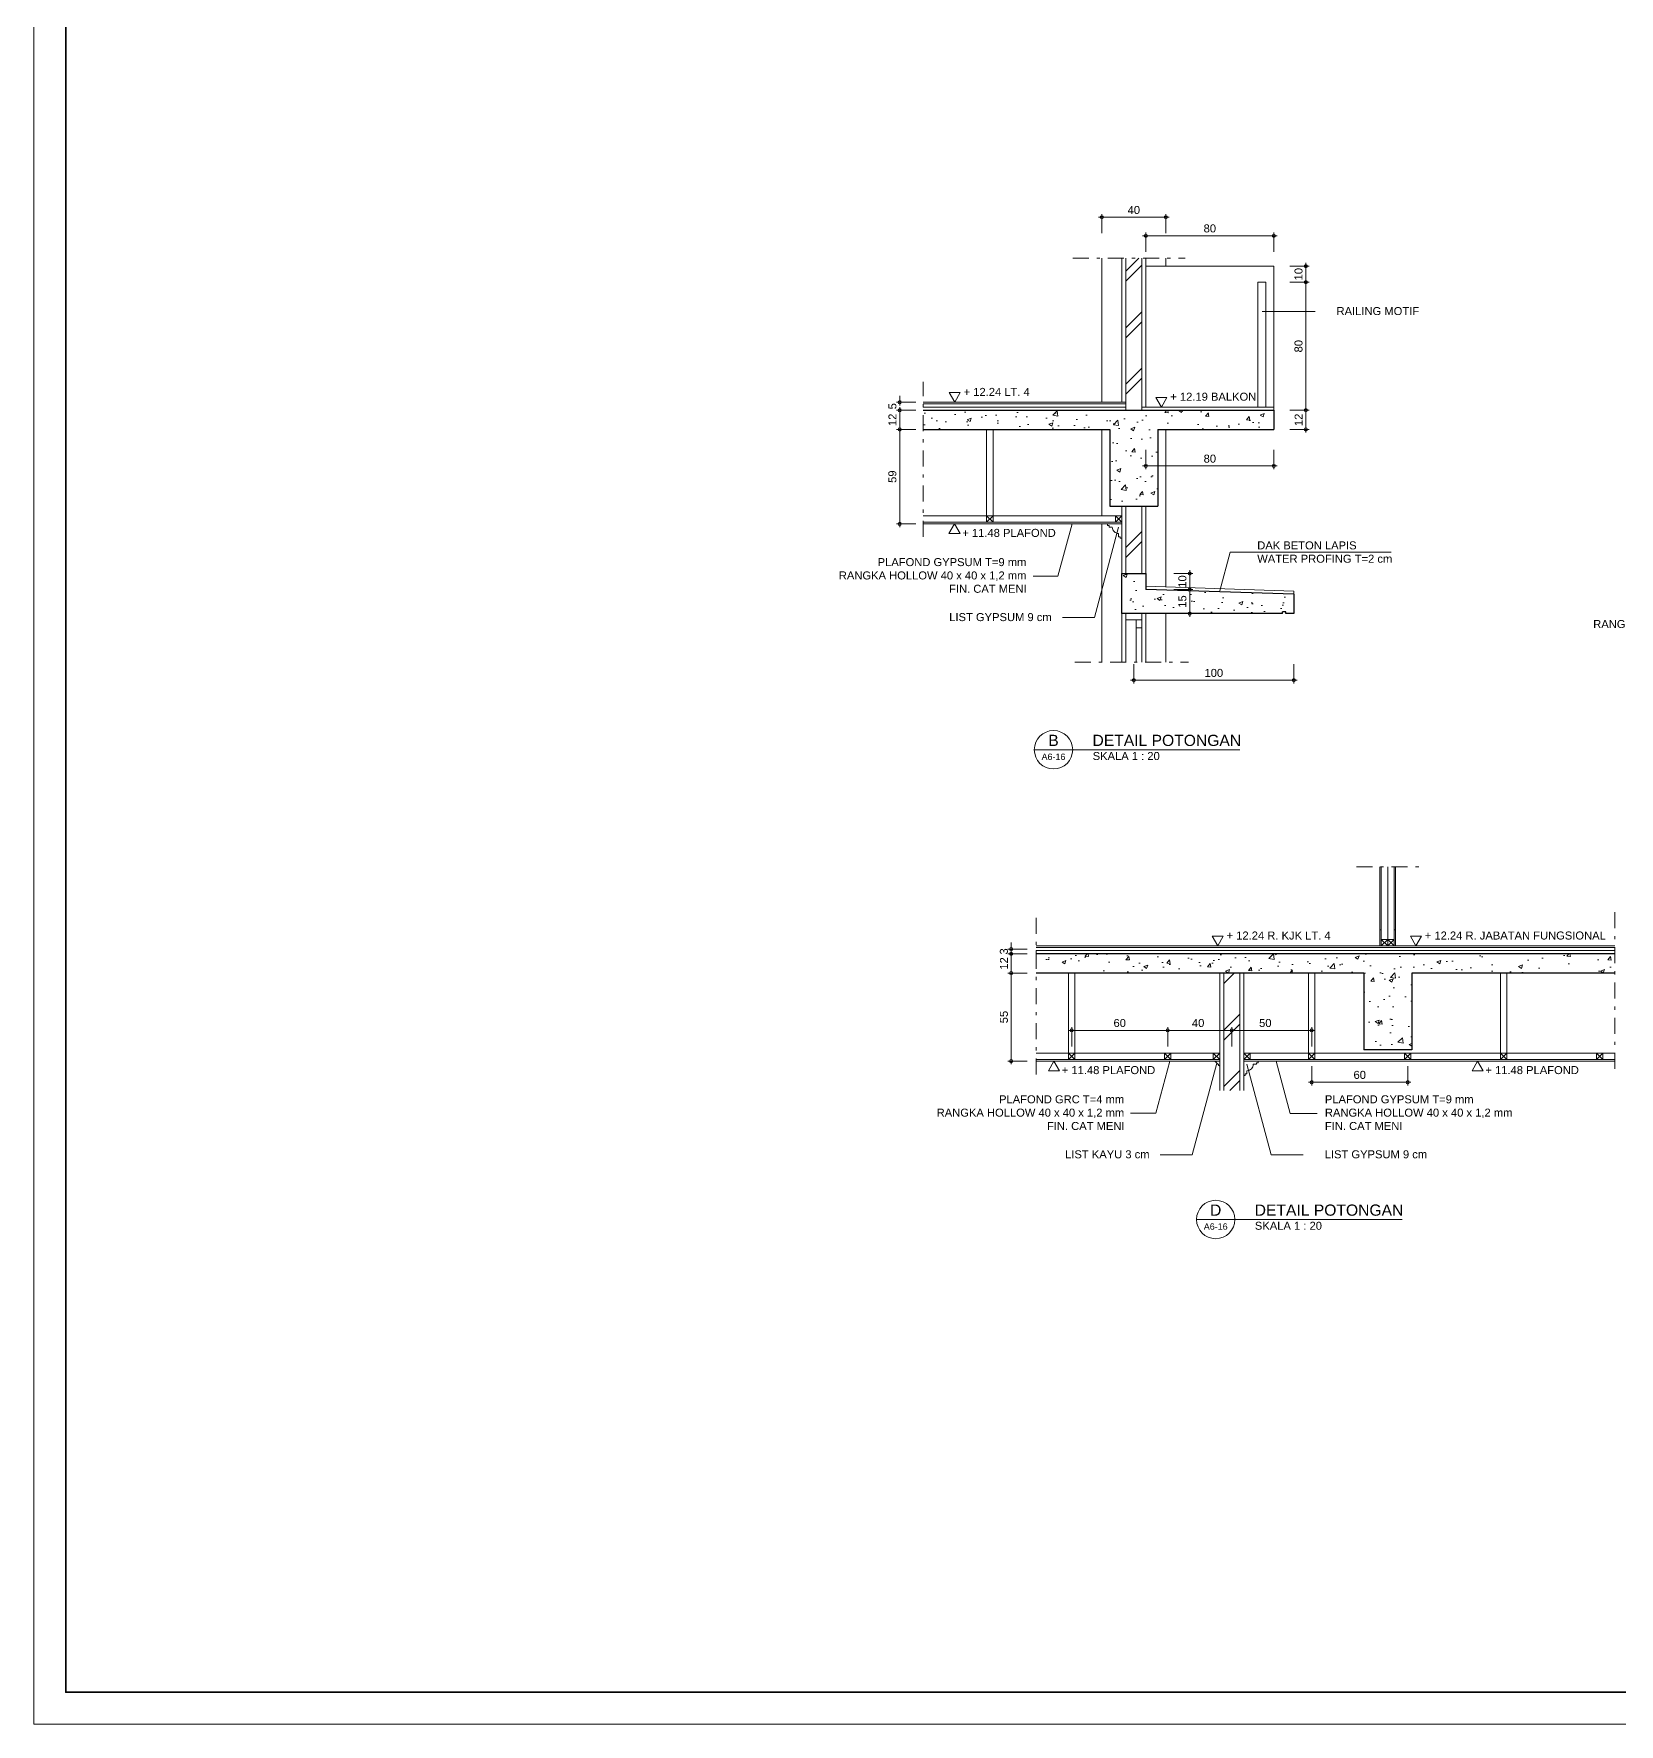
# Model space of a CAD drawing. Header units: millimetres. Extents: x -11 to 1625, y -267 to 180.
# Drawn here: x 561.7 to 611.3, y -72.7 to -19.9 of the extents above; entities that cross this region are included whole.
import ezdxf
from ezdxf.enums import TextEntityAlignment as Align

# ---------------------------------------------------------------- set-up
doc = ezdxf.new("R2010")
doc.units = ezdxf.units.MM
doc.linetypes.add('DASHDOT', pattern=[1, 0.5, -0.25, 0, -0.25])
for name, color, linetype, lineweight in [('ars', 11, 'Continuous', 5), ('blk', 1, 'Continuous', 30), ('GRS KOP', 1, 'Continuous', 35), ('kop', 7, 'Continuous', 20), ('kus', 63, 'Continuous', 15), ('lan', 7, 'Continuous', 15), ('not', 7, 'Continuous', 20), ('PARTISI', 190, 'Continuous', 9), ('pla', 213, 'Continuous', 15), ('tem', 5, 'Continuous', 20), ('u', 6, 'Continuous', 20)]:
    doc.layers.add(name, color=color, linetype=linetype, lineweight=lineweight)
doc.styles.add('BARU', font='complex.shx')
doc.styles.add('S', font='SIMPLEX', dxfattribs={"width": 1.1})
doc.styles.get("Standard").update_dxf_attribs({"font": 'ARIALUNI.TTF'})
doc.linetypes.add('BATTING', pattern='A,0.0001,-0.1,[134,ltypeshp.shx,S=0.1,R=0,X=-0.1,Y=0],-0.2,[134,ltypeshp.shx,S=0.1,R=180,X=0.1,Y=0],-0.1', length=0.4001)
doc.dimstyles.new('SK-20', dxfattribs={"dimtxt": 0.25, "dimasz": 0.1, "dimexe": 0.1, "dimexo": 0, "dimgap": 0.1, "dimtad": 1, "dimdec": 0, "dimlfac": 20, "dimzin": 12, "dimdsep": 46, "dimtxsty": 'Standard', "dimblk": 'BULAT', "dimcen": 0.1, "dimdle": 0.1, "dimclrd": 256, "dimclre": 256, "dimclrt": 256, "dimadec": 0, "dimazin": 3, "dimtfac": 1, "dimtdec": 0, "dimtix": 1, "dimtofl": 0, "dimtmove": 0, "dimatfit": 3, "dimldrblk": 'BULAT', "dimfxl": 0, "dimtolj": 1, "dimtzin": 0, "dimlwd": -1, "dimlwe": -1, "dimarcsym": 0})
pattern_1 = [(50, (266.3997, -102.839), (1.2752927, -0.1115736), [0.13335, -1.46685]), (355, (266.3997, -102.839), (-0.246704, 1.337398), [0.10668, -1.173484]), (100.45144, (266.506, -102.8483), (1.0285887, 1.2258243), [0.11333, -1.2466317]), (46.1842, (266.3997, -102.4834), (1.897553, -0.294296), [0.200025, -2.200275]), (96.63556, (266.5578, -102.508), (1.661829, 1.731983), [0.169995, -1.869949]), (351.18415, (266.3997, -102.4834), (1.661829, 1.731983), [0.16002, -1.760218]), (21, (266.5775, -102.5723), (1.0613007, -0.7158564), [0.13335, -1.46685]), (326, (266.5775, -102.5723), (0.432614, 1.289316), [0.10668, -1.17348]), (71.45144, (266.6659, -102.632), (1.493915, 0.5734594), [0.11333, -1.2466296]), (37.5, (266.3997, -102.83903), (0.0216202, 0.5918853), [0, -1.159256, 0, -1.19126, 0, -1.177925]), (7.5, (266.3997, -102.839), (0.4677376, 0.701264), [0, -0.679196, 0, -1.132586, 0, -0.448945]), (327.5, (266.0032, -102.83903), (0.94913417, -0.0401012), [0, -0.4445, 0, -1.38684, 0, -1.84023]), (317.5, (265.8254, -102.839), (1.0369043, 0.1779854), [0, -0.57785, 0, -0.921004, 0, -1.30683])]

# ---------------------------------------------------------------- blocks, each defined once
blk = doc.blocks.new('kop')
at = {"layer": 'GRS KOP'}
blk.add_lwpolyline([(1, 54), (83, 54), (83, 1), (1, 1)], close=True, dxfattribs=at)
at = {"layer": 'kop', "color": 7}
for p, q in [((0, 55), (0, 0)), ((0, 0), (84, 0))]:
    blk.add_line(p, q, dxfattribs=at)
at = {"layer": 'kop', "style": 'BARU', "flags": 4}
for p, height in [((73.8, 5.4), 0.35), ((80.303, 5.382), 0.25), ((73.8, 4.9), 0.35), ((80.303, 4.882), 0.25), ((73.8, 4.4), 0.35), ((80.303, 4.382), 0.25)]:
    blk.add_attdef('-', p, '', height=height, dxfattribs=at)
at = {"layer": 'kop', "flags": 4}
for tag, p in [('AR-00', (78.057, 2.648)), ('00', (81.238, 2.647))]:
    blk.add_attdef(tag, text='', height=0.35, dxfattribs=at).set_placement(p, align=Align.MIDDLE)
blk = doc.blocks.new('PEILA')
blk.add_lwpolyline([(-0.188, -0.325), (0.188, -0.325), (0, 0)], close=True)
at = {"style": 'S', "width": 1.1, "flags": 4}
blk.add_attdef('CAT', (0.265, -0.289), '', height=0.2, dxfattribs=at)
blk = doc.blocks.new('PEIL')
blk.add_lwpolyline([(-0.188, 0.325), (0.188, 0.325), (0, 0)], close=True)
at = {"style": 'S', "width": 1.1, "flags": 4}
blk.add_attdef('CAT', (0.265, 0.036), '', height=0.2, dxfattribs=at)
blk = doc.blocks.new('Ndtpd')
blk.add_line((0.747, 0), (-0.747, 0))
blk.add_circle((0, 0), 0.747)
at = {"flags": 4}
for tag, height, p in [('NO', 0.5, (0, 0.148)), ('NOLBR', 0.3, (0, -0.398))]:
    blk.add_attdef(tag, text='', height=height, dxfattribs=at).set_placement(p, align=Align.CENTER)
for tag, p, height in [('NDTPD', (1.516, 0.148), 0.5), ('SKALA', (1.523, -0.398), 0.3)]:
    blk.add_attdef(tag, p, '', height=height, dxfattribs=at)
blk = doc.blocks.new('BULAT')
for p, q in [((-1, 0), (1, 0)), ((0, -1), (0, 1))]:
    blk.add_line(p, q)
blk.add_circle((0, 0), 0.5)
blk = doc.blocks.new('*D2789')
at = {"layer": 'Defpoints', "color": 0, "ltscale": 0.15}
for p in [(596.114, -39.628), (596.114, -40.128), (601.114, -39.628)]:
    blk.add_point(p, dxfattribs=at)
at = {"layer": 'u', "ltscale": 0.15}
for p, q in [((596.114, -39.628), (596.114, -40.228)), ((601.014, -40.128), (596.214, -40.128)), ((601.114, -39.628), (601.114, -40.228))]:
    blk.add_line(p, q, dxfattribs=at)
at = {"layer": 'u', "ltscale": 0.15, "xscale": 0.1, "yscale": 0.1, "zscale": 0.1, "rotation": 180}
blk.add_blockref('BULAT', (596.114, -40.128), dxfattribs=at)
at = {"layer": 'u', "ltscale": 0.15, "xscale": 0.1, "yscale": 0.1, "zscale": 0.1}
blk.add_blockref('BULAT', (601.114, -40.128), dxfattribs=at)
at = {"layer": 'u', "ltscale": 0.15, "insert": (598.614, -39.9), "char_height": 0.25, "attachment_point": 5}
blk.add_mtext('\\A1;100', dxfattribs=at)
blk = doc.blocks.new('*D2790')
at = {"layer": 'Defpoints', "color": 0, "ltscale": 0.15}
for p in [(597.36, -36.794), (597.36, -37.294), (597.86, -37.294)]:
    blk.add_point(p, dxfattribs=at)
at = {"layer": 'u', "ltscale": 0.15}
for p, q in [((597.36, -36.794), (597.96, -36.794)), ((597.86, -36.894), (597.86, -37.194)), ((597.36, -37.294), (597.96, -37.294))]:
    blk.add_line(p, q, dxfattribs=at)
at = {"layer": 'u', "ltscale": 0.15, "xscale": 0.1, "yscale": 0.1, "zscale": 0.1}
for p, rotation in [((597.86, -36.794), 90), ((597.86, -37.294), 270)]:
    blk.add_blockref('BULAT', p, dxfattribs=dict(at, rotation=rotation))
at = {"layer": 'u', "ltscale": 0.15, "insert": (597.632, -37.044), "char_height": 0.25, "attachment_point": 5, "rotation": 90}
blk.add_mtext('\\A1;10', dxfattribs=at)
blk = doc.blocks.new('*D2791')
at = {"layer": 'Defpoints', "color": 0, "ltscale": 0.15}
for p in [(597.36, -37.294), (597.36, -38.044), (597.86, -38.044)]:
    blk.add_point(p, dxfattribs=at)
at = {"layer": 'u', "ltscale": 0.15}
for p, q in [((597.36, -37.294), (597.96, -37.294)), ((597.86, -37.394), (597.86, -37.944)), ((597.36, -38.044), (597.96, -38.044))]:
    blk.add_line(p, q, dxfattribs=at)
at = {"layer": 'u', "ltscale": 0.15, "xscale": 0.1, "yscale": 0.1, "zscale": 0.1}
for p, rotation in [((597.86, -37.294), 90), ((597.86, -38.044), 270)]:
    blk.add_blockref('BULAT', p, dxfattribs=dict(at, rotation=rotation))
at = {"layer": 'u', "ltscale": 0.15, "insert": (597.632, -37.669), "char_height": 0.25, "attachment_point": 5, "rotation": 90}
blk.add_mtext('\\A1;15', dxfattribs=at)
blk = doc.blocks.new('*D2792')
at = {"layer": 'Defpoints', "color": 0, "ltscale": 0.15}
for p in [(600.989, -31.694), (600.989, -32.294), (601.489, -32.294)]:
    blk.add_point(p, dxfattribs=at)
at = {"layer": 'u', "ltscale": 0.15}
for p, q in [((600.989, -31.694), (601.589, -31.694)), ((601.489, -31.794), (601.489, -32.194)), ((600.989, -32.294), (601.589, -32.294))]:
    blk.add_line(p, q, dxfattribs=at)
at = {"layer": 'u', "ltscale": 0.15, "xscale": 0.1, "yscale": 0.1, "zscale": 0.1}
for p, rotation in [((601.489, -31.694), 90), ((601.489, -32.294), 270)]:
    blk.add_blockref('BULAT', p, dxfattribs=dict(at, rotation=rotation))
at = {"layer": 'u', "ltscale": 0.15, "insert": (601.264, -31.994), "char_height": 0.25, "attachment_point": 5, "rotation": 90}
blk.add_mtext('\\A1;12', dxfattribs=at)
blk = doc.blocks.new('*D2793')
at = {"layer": 'Defpoints', "color": 0, "ltscale": 0.15}
for p in [(600.989, -27.694), (600.989, -31.694), (601.489, -31.694)]:
    blk.add_point(p, dxfattribs=at)
at = {"layer": 'u', "ltscale": 0.15}
for p, q in [((600.989, -27.694), (601.589, -27.694)), ((601.489, -27.794), (601.489, -31.594)), ((600.989, -31.694), (601.589, -31.694))]:
    blk.add_line(p, q, dxfattribs=at)
at = {"layer": 'u', "ltscale": 0.15, "xscale": 0.1, "yscale": 0.1, "zscale": 0.1}
for p, rotation in [((601.489, -27.694), 90), ((601.489, -31.694), 270)]:
    blk.add_blockref('BULAT', p, dxfattribs=dict(at, rotation=rotation))
at = {"layer": 'u', "ltscale": 0.15, "insert": (601.261, -29.694), "char_height": 0.25, "attachment_point": 5, "rotation": 90}
blk.add_mtext('\\A1;80', dxfattribs=at)
blk = doc.blocks.new('*D2794')
at = {"layer": 'Defpoints', "color": 0, "ltscale": 0.15}
for p in [(600.989, -27.194), (600.989, -27.694), (601.489, -27.694)]:
    blk.add_point(p, dxfattribs=at)
at = {"layer": 'u', "ltscale": 0.15}
for p, q in [((600.989, -27.194), (601.589, -27.194)), ((601.489, -27.294), (601.489, -27.594)), ((600.989, -27.694), (601.589, -27.694))]:
    blk.add_line(p, q, dxfattribs=at)
at = {"layer": 'u', "ltscale": 0.15, "xscale": 0.1, "yscale": 0.1, "zscale": 0.1}
for p, rotation in [((601.489, -27.194), 90), ((601.489, -27.694), 270)]:
    blk.add_blockref('BULAT', p, dxfattribs=dict(at, rotation=rotation))
at = {"layer": 'u', "ltscale": 0.15, "insert": (601.261, -27.444), "char_height": 0.25, "attachment_point": 5, "rotation": 90}
blk.add_mtext('\\A1;10', dxfattribs=at)
blk = doc.blocks.new('*D2795')
at = {"layer": 'Defpoints', "color": 0, "ltscale": 0.15}
for p in [(596.489, -26.244), (596.489, -26.744), (600.489, -26.744)]:
    blk.add_point(p, dxfattribs=at)
at = {"layer": 'u', "ltscale": 0.15}
for p, q in [((596.489, -26.744), (596.489, -26.144)), ((600.389, -26.244), (596.589, -26.244)), ((600.489, -26.744), (600.489, -26.144))]:
    blk.add_line(p, q, dxfattribs=at)
at = {"layer": 'u', "ltscale": 0.15, "xscale": 0.1, "yscale": 0.1, "zscale": 0.1, "rotation": 180}
blk.add_blockref('BULAT', (596.489, -26.244), dxfattribs=at)
at = {"layer": 'u', "ltscale": 0.15, "xscale": 0.1, "yscale": 0.1, "zscale": 0.1}
blk.add_blockref('BULAT', (600.489, -26.244), dxfattribs=at)
at = {"layer": 'u', "ltscale": 0.15, "insert": (598.489, -26.016), "char_height": 0.25, "attachment_point": 5}
blk.add_mtext('\\A1;80', dxfattribs=at)
blk = doc.blocks.new('*D2796')
at = {"layer": 'Defpoints', "color": 0, "ltscale": 0.15}
for p in [(597.114, -25.668), (595.114, -26.168), (597.114, -26.168)]:
    blk.add_point(p, dxfattribs=at)
at = {"layer": 'u', "ltscale": 0.15}
for p, q in [((595.114, -26.168), (595.114, -25.568)), ((595.214, -25.668), (597.014, -25.668)), ((597.114, -26.168), (597.114, -25.568))]:
    blk.add_line(p, q, dxfattribs=at)
at = {"layer": 'u', "ltscale": 0.15, "xscale": 0.1, "yscale": 0.1, "zscale": 0.1, "rotation": 180}
blk.add_blockref('BULAT', (595.114, -25.668), dxfattribs=at)
at = {"layer": 'u', "ltscale": 0.15, "xscale": 0.1, "yscale": 0.1, "zscale": 0.1}
blk.add_blockref('BULAT', (597.114, -25.668), dxfattribs=at)
at = {"layer": 'u', "ltscale": 0.15, "insert": (596.114, -25.441), "char_height": 0.25, "attachment_point": 5}
blk.add_mtext('\\A1;40', dxfattribs=at)
blk = doc.blocks.new('*D2797')
at = {"layer": 'Defpoints', "color": 0, "ltscale": 0.15}
for p in [(596.489, -32.935), (600.489, -32.935), (596.489, -33.435)]:
    blk.add_point(p, dxfattribs=at)
at = {"layer": 'u', "ltscale": 0.15}
for p, q in [((596.489, -32.935), (596.489, -33.535)), ((600.489, -32.935), (600.489, -33.535)), ((600.389, -33.435), (596.589, -33.435))]:
    blk.add_line(p, q, dxfattribs=at)
at = {"layer": 'u', "ltscale": 0.15, "xscale": 0.1, "yscale": 0.1, "zscale": 0.1, "rotation": 180}
blk.add_blockref('BULAT', (596.489, -33.435), dxfattribs=at)
at = {"layer": 'u', "ltscale": 0.15, "xscale": 0.1, "yscale": 0.1, "zscale": 0.1}
blk.add_blockref('BULAT', (600.489, -33.435), dxfattribs=at)
at = {"layer": 'u', "ltscale": 0.15, "insert": (598.489, -33.207), "char_height": 0.25, "attachment_point": 5}
blk.add_mtext('\\A1;80', dxfattribs=at)
blk = doc.blocks.new('*D2798')
at = {"layer": 'Defpoints', "color": 0, "ltscale": 0.15}
for p in [(589.298, -31.444), (588.798, -31.694), (589.298, -31.694)]:
    blk.add_point(p, dxfattribs=at)
at = {"layer": 'u', "ltscale": 0.15}
for p, q in [((589.298, -31.444), (588.698, -31.444)), ((588.798, -31.344), (588.798, -31.244)), ((589.298, -31.694), (588.698, -31.694)), ((588.798, -31.794), (588.798, -31.894))]:
    blk.add_line(p, q, dxfattribs=at)
at = {"layer": 'u', "ltscale": 0.15, "xscale": 0.1, "yscale": 0.1, "zscale": 0.1}
for p, rotation in [((588.798, -31.444), 270), ((588.798, -31.694), 90)]:
    blk.add_blockref('BULAT', p, dxfattribs=dict(at, rotation=rotation))
at = {"layer": 'u', "ltscale": 0.15, "insert": (588.571, -31.569), "char_height": 0.25, "attachment_point": 5, "rotation": 90}
blk.add_mtext('\\A1;5', dxfattribs=at)
blk = doc.blocks.new('*D2799')
at = {"layer": 'Defpoints', "color": 0, "ltscale": 0.15}
for p in [(589.298, -31.694), (588.798, -32.294), (589.298, -32.294)]:
    blk.add_point(p, dxfattribs=at)
at = {"layer": 'u', "ltscale": 0.15}
for p, q in [((589.298, -31.694), (588.698, -31.694)), ((588.798, -31.794), (588.798, -32.194)), ((589.298, -32.294), (588.698, -32.294))]:
    blk.add_line(p, q, dxfattribs=at)
at = {"layer": 'u', "ltscale": 0.15, "xscale": 0.1, "yscale": 0.1, "zscale": 0.1}
for p, rotation in [((588.798, -31.694), 90), ((588.798, -32.294), 270)]:
    blk.add_blockref('BULAT', p, dxfattribs=dict(at, rotation=rotation))
at = {"layer": 'u', "ltscale": 0.15, "insert": (588.572, -31.994), "char_height": 0.25, "attachment_point": 5, "rotation": 90}
blk.add_mtext('\\A1;12', dxfattribs=at)
blk = doc.blocks.new('*D2810')
at = {"layer": 'Defpoints', "color": 0, "ltscale": 0.15}
for p in [(589.298, -32.294), (588.798, -35.244), (589.298, -35.244)]:
    blk.add_point(p, dxfattribs=at)
at = {"layer": 'u', "ltscale": 0.15}
for p, q in [((589.298, -32.294), (588.698, -32.294)), ((588.798, -32.394), (588.798, -35.144)), ((589.298, -35.244), (588.698, -35.244))]:
    blk.add_line(p, q, dxfattribs=at)
at = {"layer": 'u', "ltscale": 0.15, "xscale": 0.1, "yscale": 0.1, "zscale": 0.1}
for p, rotation in [((588.798, -32.294), 90), ((588.798, -35.244), 270)]:
    blk.add_blockref('BULAT', p, dxfattribs=dict(at, rotation=rotation))
at = {"layer": 'u', "ltscale": 0.15, "insert": (588.57, -33.769), "char_height": 0.25, "attachment_point": 5, "rotation": 90}
blk.add_mtext('\\A1;59', dxfattribs=at)
blk = doc.blocks.new('*D2878')
at = {"layer": 'Defpoints', "color": 0, "ltscale": 0.15}
for p in [(597.173, -51.063), (597.173, -51.563), (599.173, -51.563)]:
    blk.add_point(p, dxfattribs=at)
at = {"layer": 'u', "ltscale": 0.15}
for p, q in [((597.173, -51.563), (597.173, -50.963)), ((599.073, -51.063), (597.273, -51.063)), ((599.173, -51.563), (599.173, -50.963))]:
    blk.add_line(p, q, dxfattribs=at)
at = {"layer": 'u', "ltscale": 0.15, "xscale": 0.1, "yscale": 0.1, "zscale": 0.1, "rotation": 180}
blk.add_blockref('BULAT', (597.173, -51.063), dxfattribs=at)
at = {"layer": 'u', "ltscale": 0.15, "xscale": 0.1, "yscale": 0.1, "zscale": 0.1}
blk.add_blockref('BULAT', (599.173, -51.063), dxfattribs=at)
at = {"layer": 'u', "ltscale": 0.15, "insert": (598.123, -50.835), "char_height": 0.25, "attachment_point": 5}
blk.add_mtext('\\A1;40', dxfattribs=at)
blk = doc.blocks.new('*D2879')
at = {"layer": 'Defpoints', "color": 0, "ltscale": 0.15}
for p in [(594.173, -51.063), (594.173, -51.563), (597.173, -51.563)]:
    blk.add_point(p, dxfattribs=at)
at = {"layer": 'u', "ltscale": 0.15}
for p, q in [((594.173, -51.563), (594.173, -50.963)), ((597.073, -51.063), (594.273, -51.063)), ((597.173, -51.563), (597.173, -50.963))]:
    blk.add_line(p, q, dxfattribs=at)
at = {"layer": 'u', "ltscale": 0.15, "xscale": 0.1, "yscale": 0.1, "zscale": 0.1, "rotation": 180}
blk.add_blockref('BULAT', (594.173, -51.063), dxfattribs=at)
at = {"layer": 'u', "ltscale": 0.15, "xscale": 0.1, "yscale": 0.1, "zscale": 0.1}
blk.add_blockref('BULAT', (597.173, -51.063), dxfattribs=at)
at = {"layer": 'u', "ltscale": 0.15, "insert": (595.673, -50.835), "char_height": 0.25, "attachment_point": 5}
blk.add_mtext('\\A1;60', dxfattribs=at)
blk = doc.blocks.new('*D2880')
at = {"layer": 'Defpoints', "color": 0, "ltscale": 0.15}
for p in [(592.781, -48.523), (592.281, -48.673), (592.781, -48.673)]:
    blk.add_point(p, dxfattribs=at)
at = {"layer": 'u', "ltscale": 0.15}
for p, q in [((592.781, -48.523), (592.181, -48.523)), ((592.281, -48.423), (592.281, -48.323)), ((592.781, -48.673), (592.181, -48.673)), ((592.281, -48.773), (592.281, -48.873))]:
    blk.add_line(p, q, dxfattribs=at)
at = {"layer": 'u', "ltscale": 0.15, "xscale": 0.1, "yscale": 0.1, "zscale": 0.1}
for p, rotation in [((592.281, -48.523), 270), ((592.281, -48.673), 90)]:
    blk.add_blockref('BULAT', p, dxfattribs=dict(at, rotation=rotation))
at = {"layer": 'u', "ltscale": 0.15, "insert": (592.053, -48.598), "char_height": 0.25, "attachment_point": 5, "rotation": 90}
blk.add_mtext('\\A1;3', dxfattribs=at)
blk = doc.blocks.new('*D2881')
at = {"layer": 'Defpoints', "color": 0, "ltscale": 0.15}
for p in [(592.781, -48.673), (592.281, -49.273), (592.781, -49.273)]:
    blk.add_point(p, dxfattribs=at)
at = {"layer": 'u', "ltscale": 0.15}
for p, q in [((592.781, -48.673), (592.181, -48.673)), ((592.281, -48.773), (592.281, -49.173)), ((592.781, -49.273), (592.181, -49.273))]:
    blk.add_line(p, q, dxfattribs=at)
at = {"layer": 'u', "ltscale": 0.15, "xscale": 0.1, "yscale": 0.1, "zscale": 0.1}
for p, rotation in [((592.281, -48.673), 90), ((592.281, -49.273), 270)]:
    blk.add_blockref('BULAT', p, dxfattribs=dict(at, rotation=rotation))
at = {"layer": 'u', "ltscale": 0.15, "insert": (592.055, -48.973), "char_height": 0.25, "attachment_point": 5, "rotation": 90}
blk.add_mtext('\\A1;12', dxfattribs=at)
blk = doc.blocks.new('*D2882')
at = {"layer": 'Defpoints', "color": 0, "ltscale": 0.15}
for p in [(592.781, -49.273), (592.281, -52.023), (592.781, -52.023)]:
    blk.add_point(p, dxfattribs=at)
at = {"layer": 'u', "ltscale": 0.15}
for p, q in [((592.781, -49.273), (592.181, -49.273)), ((592.281, -49.373), (592.281, -51.923)), ((592.781, -52.023), (592.181, -52.023))]:
    blk.add_line(p, q, dxfattribs=at)
at = {"layer": 'u', "ltscale": 0.15, "xscale": 0.1, "yscale": 0.1, "zscale": 0.1}
for p, rotation in [((592.281, -49.273), 90), ((592.281, -52.023), 270)]:
    blk.add_blockref('BULAT', p, dxfattribs=dict(at, rotation=rotation))
at = {"layer": 'u', "ltscale": 0.15, "insert": (592.054, -50.648), "char_height": 0.25, "attachment_point": 5, "rotation": 90}
blk.add_mtext('\\A1;55', dxfattribs=at)
blk = doc.blocks.new('*D2886')
at = {"layer": 'Defpoints', "color": 0, "ltscale": 0.15}
for p in [(601.673, -51.063), (599.173, -51.563), (601.673, -51.563)]:
    blk.add_point(p, dxfattribs=at)
at = {"layer": 'u', "ltscale": 0.15}
for p, q in [((599.173, -51.563), (599.173, -50.963)), ((599.273, -51.063), (601.573, -51.063)), ((601.673, -51.563), (601.673, -50.963))]:
    blk.add_line(p, q, dxfattribs=at)
at = {"layer": 'u', "ltscale": 0.15, "xscale": 0.1, "yscale": 0.1, "zscale": 0.1, "rotation": 180}
blk.add_blockref('BULAT', (599.173, -51.063), dxfattribs=at)
at = {"layer": 'u', "ltscale": 0.15, "xscale": 0.1, "yscale": 0.1, "zscale": 0.1}
blk.add_blockref('BULAT', (601.673, -51.063), dxfattribs=at)
at = {"layer": 'u', "ltscale": 0.15, "insert": (600.223, -50.835), "char_height": 0.25, "attachment_point": 5}
blk.add_mtext('\\A1;50', dxfattribs=at)
blk = doc.blocks.new('*D2887')
at = {"layer": 'Defpoints', "color": 0, "ltscale": 0.15}
for p in [(601.673, -52.184), (604.673, -52.184), (601.673, -52.684)]:
    blk.add_point(p, dxfattribs=at)
at = {"layer": 'u', "ltscale": 0.15}
for p, q in [((601.673, -52.184), (601.673, -52.784)), ((604.673, -52.184), (604.673, -52.784)), ((604.573, -52.684), (601.773, -52.684))]:
    blk.add_line(p, q, dxfattribs=at)
at = {"layer": 'u', "ltscale": 0.15, "xscale": 0.1, "yscale": 0.1, "zscale": 0.1, "rotation": 180}
blk.add_blockref('BULAT', (601.673, -52.684), dxfattribs=at)
at = {"layer": 'u', "ltscale": 0.15, "xscale": 0.1, "yscale": 0.1, "zscale": 0.1}
blk.add_blockref('BULAT', (604.673, -52.684), dxfattribs=at)
at = {"layer": 'u', "ltscale": 0.15, "insert": (603.173, -52.456), "char_height": 0.25, "attachment_point": 5}
blk.add_mtext('\\A1;60', dxfattribs=at)

msp = doc.modelspace()

# ---------------------------------------------------------------- hatches: boundary and pattern name
at = {"layer": 'ars'}
h = msp.add_hatch(dxfattribs=at)
h.set_pattern_fill('TEMBOK', color=256, scale=1.25)
h.set_pattern_definition([(45, (526.1353, -289.764), (-0.8838835, 0.8838835), []), (45, (526.4478, -289.764), (-0.8838835, 0.8838835), [])])
edge = h.paths.add_edge_path()
edge.add_line((596.364226, -26.9436101), (596.364226, -31.6935831))
edge.add_line((596.364226, -31.6935831), (595.864226, -31.6935831))
edge.add_line((595.864226, -31.6935831), (595.864226, -26.9436101))
h = msp.add_hatch(dxfattribs=at)
h.set_pattern_fill('TEMBOK', color=256, scale=1.25)
h.set_pattern_definition([(45, (526.1353, -294.864), (-0.8838835, 0.8838835), []), (45, (526.4478, -294.864), (-0.8838835, 0.8838835), [])])
h.paths.add_polyline_path([(596.364226, -34.6935831), (595.864226, -34.6935831), (595.864226, -36.7935831), (596.364226, -36.7935831)])
h = msp.add_hatch(dxfattribs=at)
h.set_pattern_fill('TEMBOK', color=256, scale=1.25)
h.set_pattern_definition([(45, (529.194, -313.4685), (-0.8838835, 0.8838835), []), (45, (529.5065, -313.4685), (-0.8838835, 0.8838835), [])])
h.paths.add_polyline_path([(599.4228871, -49.2734358), (598.9228871, -49.2734358), (598.9228871, -52.9397128), (599.4228871, -52.9397128)])
at = {"layer": 'lan'}
h = msp.add_hatch(dxfattribs=at)
h.set_pattern_fill('AR-CONC', color=256, scale=0.007)
h.set_pattern_definition(pattern_1)
h.paths.add_polyline_path([(596.864226, -32.2935831), (600.489226, -32.2935831), (600.489226, -31.6935831), (589.5308927, -31.6935831), (589.5308927, -32.2935831), (595.364226, -32.2935831), (595.364226, -34.6935831), (596.864226, -34.6935831)])
h = msp.add_hatch(dxfattribs=at)
h.set_pattern_fill('AR-CONC', color=256, scale=0.007)
h.set_pattern_definition(pattern_1)
h.paths.add_polyline_path([(596.489226, -37.2935831), (596.489226, -36.7935831), (595.739226, -36.7935831), (595.739226, -38.0435831), (601.114226, -38.0435831), (601.114226, -37.4435831)])
h.paths.add_polyline_path([(597.8915655, -37.9373416), (597.8915655, -37.4238696), (597.3763882, -37.4238696), (597.3763882, -37.9373416)], flags=24)
h = msp.add_hatch(dxfattribs=at)
h.set_pattern_fill('AR-CONC', color=256, scale=0.007)
h.set_pattern_definition([(50, (272.4244, -145.5617), (1.2752927, -0.1115736), [0.13335, -1.46685]), (355, (272.4244, -145.5617), (-0.246704, 1.337398), [0.10668, -1.173484]), (100.45144, (272.5307, -145.571), (1.0285887, 1.2258243), [0.11333, -1.2466317]), (46.1842, (272.4244, -145.2061), (1.897553, -0.294296), [0.200025, -2.200275]), (96.63556, (272.5826, -145.2306), (1.661829, 1.731983), [0.169995, -1.869949]), (351.18415, (272.4244, -145.2061), (1.661829, 1.731983), [0.16002, -1.760218]), (21, (272.6022, -145.295), (1.0613007, -0.7158564), [0.13335, -1.46685]), (326, (272.6022, -145.295), (0.432614, 1.289316), [0.10668, -1.17348]), (71.45144, (272.6907, -145.3547), (1.493915, 0.5734594), [0.11333, -1.2466296]), (37.5, (272.42442, -145.5617), (0.0216202, 0.5918853), [0, -1.159256, 0, -1.19126, 0, -1.177925]), (7.5, (272.4244, -145.5617), (0.4677376, 0.701264), [0, -0.679196, 0, -1.132586, 0, -0.448945]), (327.5, (272.02793, -145.5617), (0.94913417, -0.0401012), [0, -0.4445, 0, -1.38684, 0, -1.84023]), (317.5, (271.8501, -145.5617), (1.0369043, 0.1779854), [0, -0.57785, 0, -0.921004, 0, -1.30683])])
h.paths.add_polyline_path([(611.1412999, -49.2734358), (611.1412999, -48.6734358), (593.0615619, -48.6734358), (593.0615619, -49.2734358), (603.2978871, -49.2734358), (603.2978871, -51.6734358), (604.7978871, -51.6734358), (604.7978871, -49.2734358)])

# ---------------------------------------------------------------- linework, layer by layer
at = {"layer": 'ars'}
for p, q in [((589.5308927, -31.4435831), (595.864226, -31.4435831)), ((589.5308927, -31.4935831), (595.864226, -31.4935831)), ((596.364226, -31.5935831), (600.489226, -31.5935831)), ((600.489226, -31.6935831), (600.489226, -31.5935831)), ((589.5308927, -35.2435831), (595.739226, -35.2435831)), ((591.514226, -34.9935831), (591.714226, -35.1935831)), ((591.514226, -35.1935831), (591.714226, -34.9935831)), ((595.539226, -34.9935831), (595.739226, -35.1935831)), ((595.539226, -35.1935831), (595.739226, -34.9935831)), ((601.114226, -37.3435305), (596.489226, -37.1935305)), ((601.114226, -37.4435831), (601.114226, -37.3435305)), ((603.8028871, -45.9529879), (603.8028871, -48.4234358)), ((604.2928871, -45.9529879), (604.2928871, -48.4234358)), ((603.8028871, -47.9234358), (603.8478871, -47.9234358)), ((604.2478871, -47.9234358), (604.2928871, -47.9234358)), ((611.1412999, -48.4234358), (593.0615619, -48.4234358)), ((611.1412999, -48.4734358), (593.0615619, -48.4734358)), ((603.8478871, -48.4234358), (604.0478871, -48.2234358)), ((603.8478871, -48.2234358), (604.0478871, -48.4234358)), ((604.2478871, -48.4234358), (604.0478871, -48.2234358)), ((604.2478871, -48.2234358), (604.0478871, -48.4234358)), ((611.1412999, -48.6734358), (599.4228871, -48.6734358)), ((593.0615619, -52.0234358), (598.7978871, -52.0234358)), ((594.2728871, -51.9734358), (594.0728871, -51.7734358)), ((594.2728871, -51.7734358), (594.0728871, -51.9734358)), ((597.2728871, -51.9734358), (597.0728871, -51.7734358)), ((597.2728871, -51.7734358), (597.0728871, -51.9734358)), ((598.7978871, -51.9734358), (598.5978871, -51.7734358)), ((598.7978871, -51.7734358), (598.5978871, -51.9734358)), ((599.5478871, -51.9734358), (599.7478871, -51.7734358)), ((599.5478871, -51.7734358), (599.7478871, -51.9734358)), ((611.1412999, -52.0234358), (599.5478871, -52.0234358)), ((601.7728871, -51.9734358), (601.5728871, -51.7734358)), ((601.7728871, -51.7734358), (601.5728871, -51.9734358)), ((604.7728871, -51.9734358), (604.5728871, -51.7734358)), ((604.7728871, -51.7734358), (604.5728871, -51.9734358)), ((607.7728871, -51.9734358), (607.5728871, -51.7734358)), ((607.7728871, -51.7734358), (607.5728871, -51.9734358)), ((610.7728871, -51.9734358), (610.5728871, -51.7734358)), ((610.7728871, -51.7734358), (610.5728871, -51.9734358))]:
    msp.add_line(p, q, dxfattribs=at)
at = {"layer": 'ars', "linetype": 'BATTING', "ltscale": 0.25}
for p, q in [((589.5308927, -31.5935831), (595.864226, -31.5935831)), ((611.1412999, -48.5734358), (593.0615619, -48.5734358))]:
    msp.add_line(p, q, dxfattribs=at)
at = {"layer": 'ars'}
for points in [[(596.364226, -26.9436101), (596.364226, -31.6935831), (595.864226, -31.6935831), (595.864226, -26.9436101)], [(598.9228871, -52.9397128), (598.9228871, -49.2734358), (599.4228871, -49.2734358), (599.4228871, -52.9397128)]]:
    msp.add_lwpolyline(points, dxfattribs=at)
msp.add_lwpolyline([(595.864226, -36.7935831), (595.864226, -34.6935831), (596.364226, -34.6935831), (596.364226, -36.7935831)], close=True, dxfattribs=at)
at = {"layer": 'blk'}
for p, q in [((589.5308927, -31.6935831), (600.489226, -31.6935831)), ((600.489226, -31.6935831), (600.489226, -32.2935831)), ((589.5308927, -32.2935831), (595.364226, -32.2935831)), ((595.364226, -32.2935831), (595.364226, -34.6935831)), ((596.864226, -32.2935831), (596.864226, -34.6935831)), ((596.864226, -32.2935831), (600.489226, -32.2935831)), ((595.364226, -34.6935831), (596.864226, -34.6935831)), ((595.739226, -38.0435831), (595.739226, -36.7935831)), ((595.739226, -36.7935831), (596.489226, -36.7935831)), ((596.489226, -36.7935831), (596.489226, -37.2935831)), ((601.114226, -37.4435831), (596.489226, -37.2935831)), ((601.114226, -37.4435831), (601.114226, -38.0435831)), ((600.864226, -37.9935831), (600.764226, -37.9935831)), ((600.764226, -38.0435831), (600.764226, -37.9935831)), ((600.864226, -38.0435831), (600.864226, -37.9935831)), ((600.764226, -38.0435831), (595.739226, -38.0435831)), ((601.114226, -38.0435831), (600.864226, -38.0435831)), ((611.1412999, -48.6734358), (593.0615619, -48.6734358)), ((603.2978871, -49.2734358), (593.0615619, -49.2734358)), ((603.2978871, -49.2734358), (603.2978871, -51.6734358)), ((611.1412999, -49.2734358), (604.7978871, -49.2734358)), ((604.7978871, -49.2734358), (604.7978871, -51.6734358)), ((604.7978871, -51.6734358), (603.2978871, -51.6734358))]:
    msp.add_line(p, q, dxfattribs=at)
at = {"layer": 'kus'}
for p, q in [((595.864226, -38.0435831), (595.864226, -39.5633824)), ((596.364226, -38.2435831), (595.864226, -38.2435831)), ((596.189226, -38.2435831), (596.189226, -39.5633824)), ((596.189226, -38.4935831), (596.364226, -38.4935831)), ((596.364226, -38.0435831), (596.364226, -39.5633824))]:
    msp.add_line(p, q, dxfattribs=at)
at = {"layer": 'lan'}
for p, q in [((600.489226, -27.1935831), (596.489226, -27.1935831)), ((600.489226, -27.1935831), (600.489226, -31.5935831)), ((599.989226, -27.6935831), (599.989226, -31.5935831)), ((600.239226, -27.6935831), (599.989226, -27.6935831)), ((600.239226, -27.6935831), (600.239226, -31.5935831)), ((595.739226, -38.0435831), (595.739226, -39.5633824)), ((596.489226, -39.5633824), (596.489226, -38.0435831))]:
    msp.add_line(p, q, dxfattribs=at)
for points in [[(595.339226, -35.3435831), (595.339226, -35.2935831), (595.289226, -35.2935831), (595.289226, -35.2435831), (595.739226, -35.2435831), (595.739226, -35.6935831), (595.689226, -35.6935831), (595.689226, -35.6435831), (595.639226, -35.6435831), (595.639226, -35.5435831, -0.4142135624), (595.439226, -35.3435831)], [(598.6645537, -52.0567692), (598.6645537, -52.0401025), (598.6478871, -52.0401025), (598.6478871, -52.0234358), (598.7978871, -52.0234358), (598.7978871, -52.1734358), (598.7812204, -52.1734358), (598.7812204, -52.1567692), (598.7645537, -52.1567692), (598.7645537, -52.1234358, -0.4142135624), (598.6978871, -52.0567692)], [(599.9478871, -52.1234358), (599.9478871, -52.0734358), (599.9978871, -52.0734358), (599.9978871, -52.0234358), (599.5478871, -52.0234358), (599.5478871, -52.4734358), (599.5978871, -52.4734358), (599.5978871, -52.4234358), (599.6478871, -52.4234358), (599.6478871, -52.3234358, 0.4142135624), (599.8478871, -52.1234358)]]:
    msp.add_lwpolyline(points, format="xyb", close=True, dxfattribs=at)
at = {"layer": 'not', "linetype": 'DASHDOT'}
for p, q in [((594.2058625, -26.9436101), (597.7151972, -26.9436101)), ((589.5308927, -35.6493831), (589.5308927, -30.8115973)), ((594.2731086, -39.5633824), (597.8225737, -39.5633824)), ((603.0678871, -45.9529879), (605.0278871, -45.9529879)), ((593.0615619, -52.4438331), (593.0615619, -47.3565674)), ((611.1412999, -52.2685356), (611.1412999, -47.3565674))]:
    msp.add_line(p, q, dxfattribs=at)
at = {"layer": 'not'}
for p, q in [((601.7770535, -28.612064), (600.1248469, -28.612064)), ((593.7435435, -36.8803599), (594.1821165, -35.2435831)), ((594.8815114, -38.1714128), (595.639226, -35.3435831)), ((599.1240872, -36.1292475), (598.801726, -37.3323156)), ((604.1531607, -36.1292475), (599.1240872, -36.1292475)), ((592.967444, -36.8803599), (593.7435435, -36.8803599)), ((593.8801353, -38.1714128), (594.8815114, -38.1714128)), ((594.2039241, -42.2993708), (599.4309616, -42.2993708)), ((593.0615619, -48.5734358), (593.0615619, -48.6734358)), ((596.803673, -53.654732), (597.2407775, -52.0234358)), ((597.9401724, -54.9512656), (598.7068187, -52.0901025)), ((600.4056018, -54.9512656), (599.6478871, -52.1234358)), ((600.9998356, -53.6565905), (600.5622331, -52.0234358)), ((596.0075509, -53.654732), (596.803673, -53.654732)), ((601.8383513, -53.6565905), (600.9998356, -53.6565905)), ((596.9387964, -54.9512656), (597.9401724, -54.9512656)), ((601.4069778, -54.9512656), (600.4056018, -54.9512656)), ((599.2729367, -56.9719986), (604.4999743, -56.9719986))]:
    msp.add_line(p, q, dxfattribs=at)
at = {"layer": 'PARTISI'}
for p, q in [((603.8478871, -45.9529879), (603.8478871, -48.4234358)), ((604.0478871, -45.9529879), (604.0478871, -48.4234358)), ((604.2478871, -45.9529879), (604.2478871, -48.4234358)), ((603.8478871, -48.2234358), (604.2478871, -48.2234358))]:
    msp.add_line(p, q, dxfattribs=at)
at = {"layer": 'pla'}
for p, q in [((591.514226, -32.2935831), (591.514226, -35.1935831)), ((591.714226, -32.2935831), (591.714226, -35.1935831)), ((589.5308927, -34.9935831), (595.739226, -34.9935831)), ((589.5308927, -35.1935831), (595.739226, -35.1935831)), ((595.539226, -34.9935831), (595.539226, -35.1935831)), ((594.0728871, -49.2734358), (594.0728871, -51.9734358)), ((594.2728871, -49.2734358), (594.2728871, -51.9734358)), ((601.5728871, -49.2734358), (601.5728871, -51.9734358)), ((601.7728871, -49.2734358), (601.7728871, -51.9734358)), ((607.5728871, -49.2734358), (607.5728871, -51.9734358)), ((607.7728871, -49.2734358), (607.7728871, -51.9734358)), ((593.0615619, -51.7734358), (598.7978871, -51.7734358)), ((593.0615619, -51.9734358), (598.7978871, -51.9734358)), ((597.0728871, -51.7734358), (597.0728871, -51.9734358)), ((597.2728871, -51.7734358), (597.2728871, -51.9734358)), ((598.5978871, -51.7734358), (598.5978871, -51.9734358)), ((611.1412999, -51.7734358), (599.5478871, -51.7734358)), ((611.1412999, -51.9734358), (599.5478871, -51.9734358)), ((599.7478871, -51.7734358), (599.7478871, -51.9734358)), ((604.5728871, -51.7734358), (604.5728871, -51.9734358)), ((604.7728871, -51.7734358), (604.7728871, -51.9734358)), ((610.5728871, -51.7734358), (610.5728871, -51.9734358)), ((610.7728871, -51.7734358), (610.7728871, -51.9734358))]:
    msp.add_line(p, q, dxfattribs=at)
at = {"layer": 'tem'}
for p, q in [((595.114226, -26.9436101), (595.114226, -31.4435831)), ((595.739226, -26.9436101), (595.739226, -31.4435831)), ((596.489226, -31.5935831), (596.489226, -26.9436101)), ((597.114226, -26.9436101), (597.114226, -27.1935831)), ((595.114226, -32.2935831), (595.114226, -34.9935831)), ((597.114226, -32.2935831), (597.114226, -37.2138008)), ((595.739226, -34.6935831), (595.739226, -36.7935831)), ((596.489226, -36.7935831), (596.489226, -34.6935831)), ((595.114226, -35.2435831), (595.114226, -39.5633824)), ((597.114226, -38.0435831), (597.114226, -39.5633824)), ((598.7978871, -49.2734358), (598.7978871, -52.9397128)), ((599.5478871, -52.9397128), (599.5478871, -49.2734358))]:
    msp.add_line(p, q, dxfattribs=at)

# ---------------------------------------------------------------- block references
at = {"layer": 'kop'}
msp.add_blockref('kop', (561.7382055, -72.7359174), dxfattribs=at)
at = {"layer": 'not'}
ref = msp.add_blockref('PEIL', (590.5183889, -31.4435831), dxfattribs=dict(at, xscale=0.9237604307034011, yscale=0.9237604307034011, zscale=0.9237604307034011))
ref.add_attrib('CAT', '+ 12.24 LT. 4', (590.7950625, -31.2462772), dxfattribs={"layer": '0', "height": 0.25, "flags": 4})
ref = msp.add_blockref('PEIL', (596.9759568, -31.5935831), dxfattribs=dict(at, xscale=0.9237604307034011, yscale=0.9237604307034011, zscale=0.9237604307034011))
ref.add_attrib('CAT', '+ 12.19 BALKON', (597.2526303, -31.3962772), dxfattribs={"layer": '0', "height": 0.25, "flags": 4})
ref = msp.add_blockref('PEILA', (590.5104498, -35.2435831), dxfattribs=dict(at, xscale=0.9237604307034011, yscale=0.9237604307034011, zscale=0.9237604307034011))
ref.add_attrib('CAT', '+ 11.48 PLAFOND', (590.7537952, -35.6501349), dxfattribs={"layer": '0', "height": 0.25, "flags": 4})
ref = msp.add_blockref('Ndtpd', (593.6039241, -42.2993708), dxfattribs=dict(at, xscale=0.803212851405533, yscale=0.803212851405533, zscale=0.803212851405533))
ref.add_attrib('NO', 'B', dxfattribs={"layer": '0', "height": 0.35, "flags": 4}).set_placement((593.6035969, -42.1808449), align=Align.CENTER)
ref.add_attrib('NDTPD', 'DETAIL POTONGAN', (594.8216087, -42.1808449), dxfattribs={"layer": '0', "height": 0.35, "flags": 4})
ref.add_attrib('NOLBR', 'A6-16', dxfattribs={"layer": '0', "height": 0.2, "flags": 4}).set_placement((593.6035969, -42.6193407), align=Align.CENTER)
ref.add_attrib('SKALA', 'SKALA 1 : 20', (594.8274088, -42.6193407), dxfattribs={"layer": '0', "height": 0.25, "flags": 4})
ref = msp.add_blockref('PEIL', (598.7357654, -48.4234358), dxfattribs=dict(at, xscale=0.9237604307034011, yscale=0.9237604307034011, zscale=0.9237604307034011))
ref.add_attrib('CAT', '+ 12.24 R. KJK LT. 4', (599.012439, -48.22613), dxfattribs={"layer": '0', "height": 0.25, "flags": 4})
ref = msp.add_blockref('PEIL', (604.9296836, -48.4234358), dxfattribs=dict(at, xscale=0.9237604307034011, yscale=0.9237604307034011, zscale=0.9237604307034011))
ref.add_attrib('CAT', '+ 12.24 R. JABATAN FUNGSIONAL', (605.2063572, -48.22613), dxfattribs={"layer": '0', "height": 0.25, "flags": 4})
ref = msp.add_blockref('PEILA', (593.6188502, -52.0234358), dxfattribs=dict(at, xscale=0.9237604307034011, yscale=0.9237604307034011, zscale=0.9237604307034011))
ref.add_attrib('CAT', '+ 11.48 PLAFOND', (593.8621956, -52.4299877), dxfattribs={"layer": '0', "height": 0.25, "flags": 4})
ref = msp.add_blockref('PEILA', (606.8571809, -52.0234358), dxfattribs=dict(at, xscale=0.9237604307034011, yscale=0.9237604307034011, zscale=0.9237604307034011))
ref.add_attrib('CAT', '+ 11.48 PLAFOND', (607.1005263, -52.4299877), dxfattribs={"layer": '0', "height": 0.25, "flags": 4})
ref = msp.add_blockref('Ndtpd', (598.6729367, -56.9719986), dxfattribs=dict(at, xscale=0.803212851405533, yscale=0.803212851405533, zscale=0.803212851405533))
ref.add_attrib('NO', 'D', dxfattribs={"layer": '0', "height": 0.35, "flags": 4}).set_placement((598.6726096, -56.8534728), align=Align.CENTER)
ref.add_attrib('NDTPD', 'DETAIL POTONGAN', (599.8906214, -56.8534728), dxfattribs={"layer": '0', "height": 0.35, "flags": 4})
ref.add_attrib('NOLBR', 'A6-16', dxfattribs={"layer": '0', "height": 0.2, "flags": 4}).set_placement((598.6726096, -57.2919685), align=Align.CENTER)
ref.add_attrib('SKALA', 'SKALA 1 : 20', (599.8964214, -57.2919685), dxfattribs={"layer": '0', "height": 0.25, "flags": 4})

# ---------------------------------------------------------------- texts
at = {"layer": 'not', "char_height": 0.25}
for s, width, insert, attachment_point in [('RAILING MOTIF', 4.790343037, (602.4482537, -28.4710613), 1), ('DAK BETON LAPIS WATER PROFING T=2 cm', 4.214865537, (599.9706453, -35.790186), 1), ('\\pi1.3935;PLAFOND GYPSUM T=9 mm\\P\\pi0.18083;RANGKA HOLLOW 40 x 40 x 1,2 mm\\P\\pi3.6263;FIN. CAT MENI', 5.991879666, (586.7145935, -36.3122974), 1), ('DINDING PARTISI\\PRANGKA HOLLOW 2 x 40 x 40 x 1,2 mm\\P+ GYPSUM T=9 mm', 6.45299154, (616.893277, -37.8306264), 3), ('\\pi1.6369;LIST GYPSUM 9 cm', 4.790343037, (588.708125, -38.0304101), 1), ('\\pi2.131;PLAFOND GRC T=4 mm\\P\\pi0.18083;RANGKA HOLLOW 40 x 40 x 1,2 mm\\P\\pi3.6263;FIN. CAT MENI', 5.991879666, (589.7718568, -53.0921502), 1), ('PLAFOND GYPSUM T=9 mm\\PRANGKA HOLLOW 40 x 40 x 1,2 mm\\PFIN. CAT MENI', 5.991879666, (602.0842379, -53.0921502), 1), ('\\pi2.1994;LIST KAYU 3 cm', 4.790343037, (591.766786, -54.8102629), 1), ('LIST GYPSUM 9 cm', 4.790343037, (602.078178, -54.8102629), 1)]:
    msp.add_mtext_dynamic_manual_height_columns(s, width=width, gutter_width=4.3707989, heights=[0], dxfattribs=dict(at, insert=insert, attachment_point=attachment_point))

# ---------------------------------------------------------------- dimensions: what is measured, and where the dimension line sits
at = {"layer": 'u', "ltscale": 0.15}
dim = msp.add_linear_dim(base=(597.114226, -25.6682876), p1=(595.114226, -26.1682876), p2=(597.114226, -26.1682876), dimstyle='SK-20', dxfattribs=at)
dim.commit()
dim.dimension.update_dxf_attribs({"geometry": '*D2796', "text_midpoint": (596.114226, -25.6682876), "dimtype": 160})
for base, p1, p2, angle, picture, middle in [((596.489226, -26.2436101), (600.489226, -26.7436101), (596.489226, -26.7436101), 180, '*D2795', (598.489226, -26.2436101)), ((601.489226, -27.6935831), (600.989226, -27.1935831), (600.989226, -27.6935831), 270, '*D2794', (601.489226, -27.4435831)), ((601.489226, -31.6935831), (600.989226, -27.6935831), (600.989226, -31.6935831), 270, '*D2793', (601.489226, -29.6935831)), ((588.7978522, -31.6935831), (589.2978522, -31.4435831), (589.2978522, -31.6935831), 270, '*D2798', (588.7978522, -31.5685831)), ((588.7978522, -32.2935831), (589.2978522, -31.6935831), (589.2978522, -32.2935831), 270, '*D2799', (588.7978522, -31.9935831)), ((601.489226, -32.2935831), (600.989226, -31.6935831), (600.989226, -32.2935831), 270, '*D2792', (601.489226, -31.9935831)), ((588.7978522, -35.2435831), (589.2978522, -32.2935831), (589.2978522, -35.2435831), 270, '*D2810', (588.7978522, -33.7685831)), ((596.489226, -33.4345698), (600.489226, -32.9345698), (596.489226, -32.9345698), 180, '*D2797', (598.489226, -33.4345698)), ((597.8598295, -37.2935831), (597.3598295, -36.7935831), (597.3598295, -37.2935831), 270, '*D2790', (597.8598295, -37.0435831)), ((597.8598295, -38.0435831), (597.3598295, -37.2935831), (597.3598295, -38.0435831), 270, '*D2791', (597.8598295, -37.6685831)), ((596.114226, -40.1276843), (601.114226, -39.6276843), (596.114226, -39.6276843), 180, '*D2789', (598.614226, -40.1276843)), ((592.280822, -48.6734358), (592.780822, -48.5234358), (592.780822, -48.6734358), 270, '*D2880', (592.280822, -48.5984358)), ((592.280822, -49.2734358), (592.780822, -48.6734358), (592.780822, -49.2734358), 270, '*D2881', (592.280822, -48.9734358)), ((592.280822, -52.0234358), (592.780822, -49.2734358), (592.780822, -52.0234358), 270, '*D2882', (592.280822, -50.6484358))]:
    dim = msp.add_linear_dim(base=base, p1=p1, p2=p2, angle=angle, dimstyle='SK-20', dxfattribs=at)
    dim.commit()
    dim.dimension.update_dxf_attribs({"geometry": picture, "text_midpoint": middle, "dimtype": 160})
for base, p1, p2, picture, middle in [((594.1728871, -51.0629754), (597.1728871, -51.5629754), (594.1728871, -51.5629754), '*D2879', (595.6728871, -51.0629754)), ((597.1728871, -51.0629754), (599.1728871, -51.5629754), (597.1728871, -51.5629754), '*D2878', (598.1228871, -51.0629754)), ((601.6728871, -52.6838962), (604.6728871, -52.1838962), (601.6728871, -52.1838962), '*D2887', (603.1728871, -52.6838962))]:
    dim = msp.add_linear_dim(base=base, p1=p1, p2=p2, angle=180, dimstyle='SK-20', override={"dimdec": 1}, dxfattribs=at)
    dim.commit()
    dim.dimension.update_dxf_attribs({"geometry": picture, "text_midpoint": middle, "dimtype": 160})
dim = msp.add_linear_dim(base=(601.6728871, -51.0629754), p1=(599.1728871, -51.5629754), p2=(601.6728871, -51.5629754), dimstyle='SK-20', override={"dimdec": 1}, dxfattribs=at)
dim.commit()
dim.dimension.update_dxf_attribs({"geometry": '*D2886', "text_midpoint": (600.2228871, -51.0629754), "dimtype": 160})

doc.saveas('drawing.dxf')
